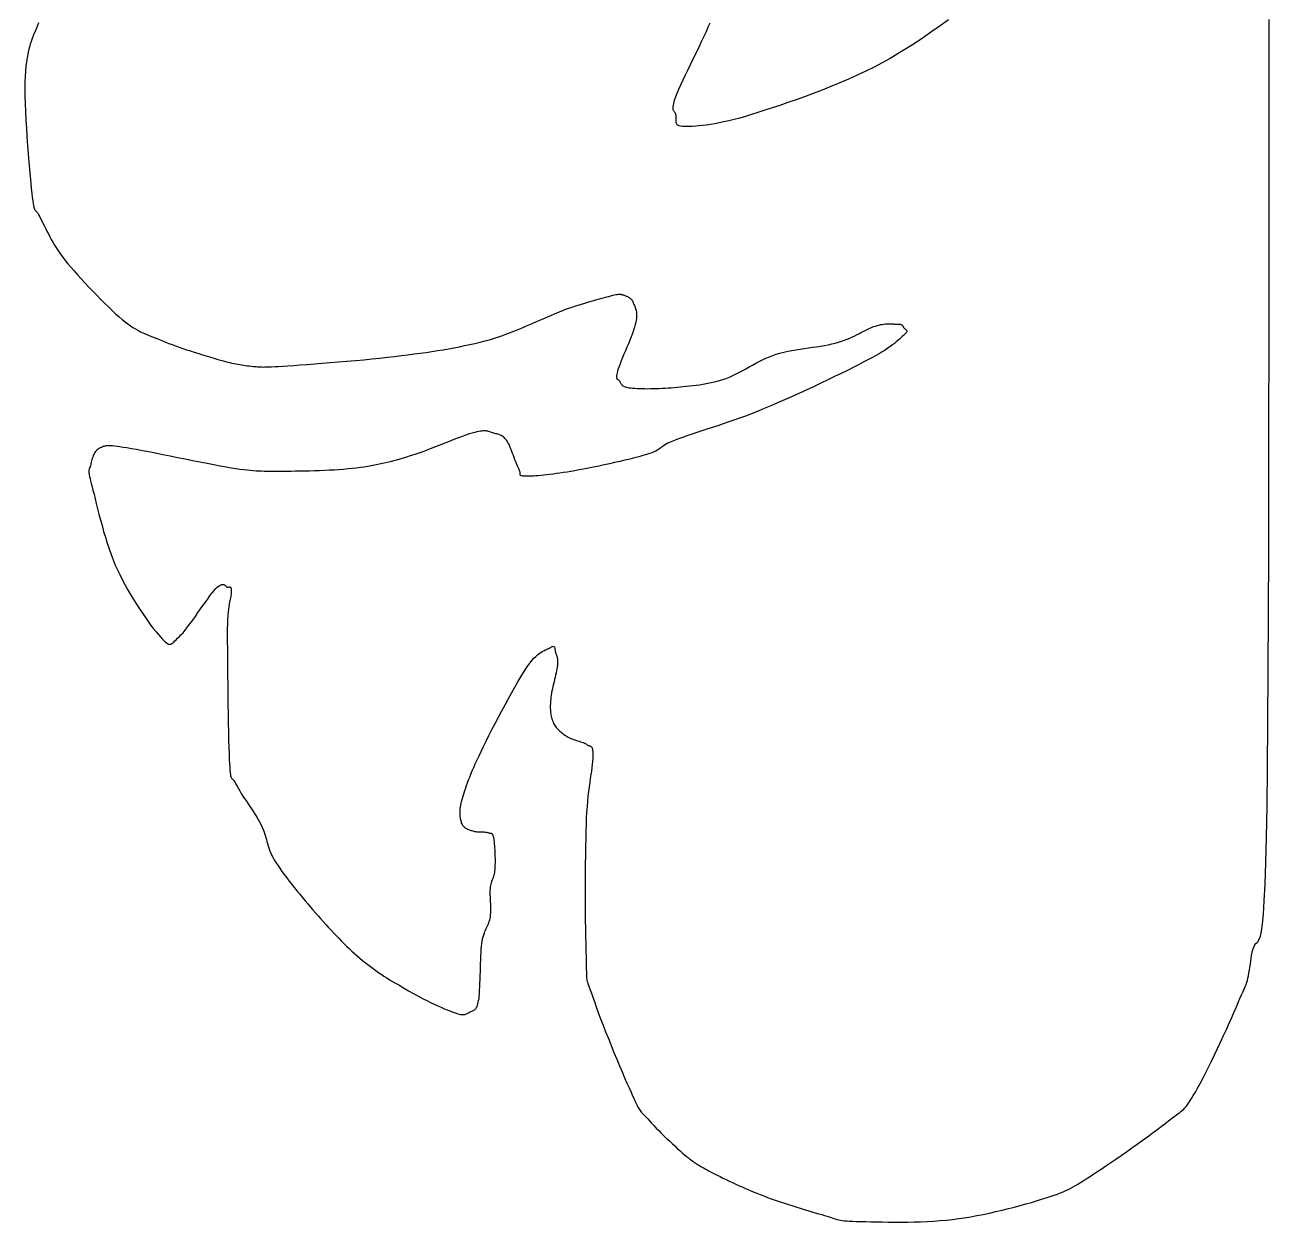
# Model space of a CAD drawing. Header units: millimetres. Extents: x 0 to 869, y 0 to 594.
# Drawn here: x 724.254 to 727.985, y 56.568 to 60.157 of the extents above; entities that cross this region are included whole.
import ezdxf

# ---------------------------------------------------------------- set-up
doc = ezdxf.new("R2010")
doc.units = ezdxf.units.MM
doc.layers.add('291-E-TEXTOS', color=7, linetype='Continuous')

msp = doc.modelspace()

# ---------------------------------------------------------------- linework, layer by layer
at = {"layer": '291-E-TEXTOS'}
for points in [[(724.2946, 60.1638), (724.2916, 60.1557), (724.2885, 60.1478), (724.2853, 60.14), (724.2821, 60.1322), (724.279, 60.1244), (724.2759, 60.1163), (724.2729, 60.108), (724.27, 60.0993), (724.2673, 60.0901), (724.2647, 60.0803), (724.2623, 60.0698), (724.2602, 60.0585), (724.2583, 60.0463), (724.2567, 60.0331), (724.2554, 60.0188), (724.2545, 60.0032), (724.2539, 59.9858), (724.2539, 59.9662), (724.2541, 59.9448), (724.2548, 59.9218), (724.2557, 59.8976), (724.2569, 59.8726), (724.2584, 59.8472), (724.26, 59.8215), (724.2618, 59.7961), (724.2636, 59.7712), (724.2655, 59.7471), (724.2675, 59.7243), (724.2694, 59.703), (724.2712, 59.6836), (724.273, 59.6665), (724.2745, 59.6519), (724.276, 59.6399), (724.2772, 59.6301), (724.2784, 59.6222), (724.2794, 59.6161), (724.2805, 59.6113), (724.2815, 59.6078), (724.2825, 59.6052), (724.2836, 59.6032), (724.2848, 59.6017), (724.2861, 59.6003), (724.2876, 59.5989), (724.2892, 59.5971), (724.2911, 59.5948), (724.2933, 59.5916), (724.2958, 59.5873), (724.2986, 59.5816), (724.302, 59.5751), (724.3055, 59.5683), (724.3089, 59.5612), (724.3125, 59.5539), (724.3163, 59.5464), (724.3201, 59.5386), (724.3242, 59.5306), (724.3285, 59.5224), (724.3331, 59.514), (724.3379, 59.5055), (724.3431, 59.4968), (724.3486, 59.4879), (724.3545, 59.4789), (724.3609, 59.4698), (724.3676, 59.4605), (724.3749, 59.4511), (724.3829, 59.4413), (724.3918, 59.4308), (724.4015, 59.4196), (724.4117, 59.408), (724.4226, 59.396), (724.4339, 59.3838), (724.4454, 59.3714), (724.4572, 59.359), (724.4691, 59.3468), (724.481, 59.3348), (724.4927, 59.3231), (724.5042, 59.312), (724.5154, 59.3014), (724.526, 59.2915), (724.5361, 59.2825), (724.5456, 59.2745), (724.5543, 59.2674), (724.5626, 59.261), (724.5704, 59.2554), (724.5779, 59.2503), (724.5851, 59.2458), (724.5921, 59.2418), (724.599, 59.2382), (724.6058, 59.2348), (724.6126, 59.2317), (724.6194, 59.2288), (724.6264, 59.226), (724.6336, 59.2231), (724.6411, 59.2202), (724.649, 59.2171), (724.6572, 59.2138), (724.666, 59.2102), (724.6753, 59.2065), (724.6851, 59.2026), (724.6953, 59.1988), (724.7059, 59.195), (724.7167, 59.1911), (724.7277, 59.1873), (724.7389, 59.1836), (724.7501, 59.1799), (724.7612, 59.1762), (724.7723, 59.1727), (724.7832, 59.1693), (724.7939, 59.1659), (724.8042, 59.1627), (724.8142, 59.1597), (724.8237, 59.1568), (724.8326, 59.154), (724.8407, 59.1519), (724.8482, 59.1499), (724.8554, 59.1481), (724.8621, 59.1464), (724.8686, 59.1448), (724.8748, 59.1434), (724.8808, 59.1422), (724.8866, 59.141), (724.8923, 59.1399), (724.8979, 59.1389), (724.9035, 59.138), (724.9091, 59.1371), (724.9149, 59.1363), (724.9207, 59.1355), (724.9267, 59.1347), (724.933, 59.134), (724.9385, 59.1336), (724.9432, 59.1332), (724.9473, 59.1329), (724.9509, 59.1325), (724.9542, 59.1323), (724.9574, 59.132), (724.9607, 59.1318), (724.9644, 59.1317), (724.9685, 59.1316), (724.9733, 59.1317), (724.979, 59.1318), (724.9858, 59.132), (724.9938, 59.1323), (725.0033, 59.1327), (725.0144, 59.1333), (725.0274, 59.134), (725.0425, 59.1352), (725.0598, 59.1365), (725.079, 59.138), (725.0998, 59.1395), (725.1221, 59.1412), (725.1454, 59.1431), (725.1697, 59.145), (725.1945, 59.147), (725.2196, 59.1491), (725.2449, 59.1513), (725.2699, 59.1536), (725.2944, 59.156), (725.3182, 59.1584), (725.3411, 59.1609), (725.3626, 59.1635), (725.3827, 59.1661), (725.402, 59.1684), (725.4208, 59.1707), (725.439, 59.1731), (725.4569, 59.1756), (725.4743, 59.1781), (725.4913, 59.1808), (725.5081, 59.1835), (725.5245, 59.1864), (725.5406, 59.1894), (725.5566, 59.1925), (725.5723, 59.1957), (725.5879, 59.1991), (725.6034, 59.2026), (725.6189, 59.2063), (725.6343, 59.2102), (725.6497, 59.2143), (725.6652, 59.219), (725.6808, 59.2242), (725.6964, 59.2298), (725.712, 59.2357), (725.7276, 59.2419), (725.743, 59.2482), (725.7583, 59.2547), (725.7734, 59.2612), (725.7882, 59.2677), (725.8027, 59.274), (725.8169, 59.2803), (725.8306, 59.2862), (725.8439, 59.2919), (725.8567, 59.2973), (725.8689, 59.3022), (725.8805, 59.3066), (725.8917, 59.3103), (725.9025, 59.3138), (725.9129, 59.3171), (725.9231, 59.3202), (725.9328, 59.3232), (725.9423, 59.326), (725.9514, 59.3287), (725.9601, 59.3312), (725.9685, 59.3336), (725.9765, 59.3358), (725.9842, 59.3379), (725.9915, 59.3399), (725.9984, 59.3418), (726.005, 59.3435), (726.0112, 59.3452), (726.0171, 59.3468), (726.022, 59.3478), (726.0262, 59.3486), (726.0298, 59.3492), (726.0328, 59.3496), (726.0354, 59.3498), (726.0376, 59.3499), (726.0394, 59.3499), (726.0409, 59.3498), (726.0422, 59.3495), (726.0434, 59.3492), (726.0445, 59.3489), (726.0456, 59.3484), (726.0467, 59.348), (726.048, 59.3476), (726.0495, 59.3472), (726.0512, 59.3468), (726.0531, 59.346), (726.0549, 59.3452), (726.0568, 59.3444), (726.0587, 59.3436), (726.0605, 59.3427), (726.0623, 59.3418), (726.064, 59.3408), (726.0657, 59.3397), (726.0674, 59.3385), (726.069, 59.3373), (726.0706, 59.3359), (726.0721, 59.3343), (726.0735, 59.3327), (726.0748, 59.3308), (726.0761, 59.3288), (726.0773, 59.3267), (726.0781, 59.3241), (726.0791, 59.3215), (726.0802, 59.3188), (726.0814, 59.3161), (726.0825, 59.3134), (726.0837, 59.3104), (726.0848, 59.3074), (726.0858, 59.3041), (726.0867, 59.3006), (726.0874, 59.2968), (726.0878, 59.2927), (726.088, 59.2883), (726.0879, 59.2835), (726.0874, 59.2783), (726.0866, 59.2726), (726.0853, 59.2665), (726.0838, 59.2592), (726.0816, 59.251), (726.0788, 59.2421), (726.0754, 59.2325), (726.0717, 59.2225), (726.0676, 59.2121), (726.0634, 59.2016), (726.059, 59.1909), (726.0545, 59.1803), (726.0502, 59.17), (726.046, 59.16), (726.0421, 59.1504), (726.0386, 59.1415), (726.0355, 59.1334), (726.033, 59.1261), (726.0311, 59.1199), (726.0298, 59.1147), (726.0288, 59.1103), (726.0282, 59.1066), (726.0278, 59.1036), (726.0277, 59.1012), (726.0279, 59.0993), (726.0283, 59.0977), (726.0289, 59.0966), (726.0296, 59.0957), (726.0305, 59.0949), (726.0315, 59.0943), (726.0325, 59.0937), (726.0337, 59.093), (726.0348, 59.0922), (726.036, 59.0911), (726.0371, 59.0898), (726.0378, 59.0883), (726.0385, 59.0868), (726.0392, 59.0853), (726.0398, 59.0838), (726.0406, 59.0824), (726.0414, 59.081), (726.0425, 59.0796), (726.0437, 59.0783), (726.0451, 59.077), (726.0468, 59.0757), (726.0489, 59.0745), (726.0512, 59.0734), (726.054, 59.0724), (726.0573, 59.0714), (726.061, 59.0705), (726.0652, 59.0697), (726.0705, 59.069), (726.0763, 59.0684), (726.0826, 59.0679), (726.0895, 59.0675), (726.0968, 59.0671), (726.1045, 59.0669), (726.1126, 59.0668), (726.1209, 59.0667), (726.1295, 59.0668), (726.1383, 59.0669), (726.1472, 59.0671), (726.1561, 59.0675), (726.1651, 59.0679), (726.1741, 59.0684), (726.183, 59.069), (726.1917, 59.0697), (726.2005, 59.0705), (726.2095, 59.0712), (726.2186, 59.0721), (726.228, 59.0729), (726.2375, 59.0739), (726.2471, 59.0749), (726.2569, 59.076), (726.2667, 59.0772), (726.2767, 59.0786), (726.2866, 59.0802), (726.2966, 59.0819), (726.3066, 59.0838), (726.3166, 59.086), (726.3266, 59.0883), (726.3365, 59.0909), (726.3463, 59.0938), (726.3564, 59.0974), (726.3664, 59.1015), (726.3764, 59.106), (726.3863, 59.1108), (726.3962, 59.1159), (726.4061, 59.1211), (726.416, 59.1265), (726.4258, 59.132), (726.4357, 59.1374), (726.4457, 59.1428), (726.4556, 59.148), (726.4657, 59.1531), (726.4758, 59.1579), (726.4861, 59.1624), (726.4964, 59.1665), (726.5069, 59.1701), (726.518, 59.1733), (726.5296, 59.1762), (726.5414, 59.1788), (726.5536, 59.1811), (726.5659, 59.1832), (726.5783, 59.1852), (726.5908, 59.1871), (726.6032, 59.1889), (726.6156, 59.1907), (726.6278, 59.1925), (726.6398, 59.1944), (726.6514, 59.1963), (726.6627, 59.1985), (726.6735, 59.2008), (726.6839, 59.2034), (726.6936, 59.2062), (726.7028, 59.209), (726.7115, 59.212), (726.7198, 59.2152), (726.7278, 59.2186), (726.7354, 59.222), (726.7426, 59.2255), (726.7496, 59.2291), (726.7563, 59.2326), (726.7628, 59.236), (726.7691, 59.2393), (726.7752, 59.2425), (726.7811, 59.2455), (726.7869, 59.2482), (726.7927, 59.2506), (726.7983, 59.2527), (726.804, 59.2544), (726.8095, 59.2561), (726.8148, 59.2575), (726.8199, 59.2587), (726.8248, 59.2596), (726.8294, 59.2603), (726.8339, 59.2607), (726.8381, 59.261), (726.8421, 59.2612), (726.846, 59.2612), (726.8497, 59.2612), (726.8532, 59.2611), (726.8565, 59.2609), (726.8597, 59.2607), (726.8627, 59.2606), (726.8655, 59.2605), (726.8682, 59.2604), (726.8711, 59.2604), (726.8736, 59.2602), (726.8759, 59.26), (726.8779, 59.2597), (726.8796, 59.2593), (726.8811, 59.2588), (726.8824, 59.2583), (726.8835, 59.2577), (726.8845, 59.257), (726.8853, 59.2562), (726.886, 59.2554), (726.8866, 59.2545), (726.8871, 59.2536), (726.8875, 59.2526), (726.8879, 59.2515), (726.8883, 59.2504), (726.8892, 59.2493), (726.8903, 59.2483), (726.8915, 59.2473), (726.8928, 59.2463), (726.8941, 59.2454), (726.8954, 59.2444), (726.8965, 59.2433), (726.8973, 59.2421), (726.8979, 59.2408), (726.8982, 59.2394), (726.898, 59.2378), (726.8973, 59.236), (726.8961, 59.234), (726.8942, 59.2317), (726.8917, 59.2292), (726.8883, 59.2263), (726.8845, 59.2228), (726.8804, 59.2191), (726.8761, 59.2153), (726.8715, 59.2112), (726.8664, 59.207), (726.861, 59.2025), (726.855, 59.1978), (726.8484, 59.1929), (726.8412, 59.1878), (726.8333, 59.1825), (726.8247, 59.177), (726.8152, 59.1713), (726.8048, 59.1653), (726.7935, 59.1591), (726.7812, 59.1527), (726.7679, 59.146), (726.7535, 59.1385), (726.7374, 59.1303), (726.72, 59.1216), (726.7014, 59.1124), (726.6817, 59.1028), (726.6613, 59.0929), (726.6401, 59.0829), (726.6186, 59.0727), (726.5967, 59.0626), (726.5748, 59.0525), (726.553, 59.0427), (726.5316, 59.0331), (726.5106, 59.0239), (726.4904, 59.0151), (726.471, 59.007), (726.4527, 58.9995), (726.435, 58.9924), (726.4173, 58.9857), (726.3997, 58.9792), (726.3822, 58.973), (726.3649, 58.967), (726.3479, 58.9612), (726.3312, 58.9556), (726.3149, 58.9503), (726.2991, 58.9451), (726.2837, 58.9401), (726.2689, 58.9353), (726.2548, 58.9306), (726.2413, 58.926), (726.2286, 58.9216), (726.2168, 58.9173), (726.2058, 58.9131), (726.1964, 58.9095), (726.1885, 58.9061), (726.182, 58.903), (726.1764, 58.9), (726.1718, 58.8972), (726.1678, 58.8946), (726.1642, 58.892), (726.1608, 58.8895), (726.1575, 58.8871), (726.154, 58.8847), (726.1501, 58.8823), (726.1456, 58.8798), (726.1403, 58.8773), (726.134, 58.8747), (726.1264, 58.8719), (726.1174, 58.869), (726.1066, 58.8659), (726.0946, 58.8626), (726.0815, 58.8592), (726.0676, 58.8558), (726.0529, 58.8522), (726.0377, 58.8487), (726.0221, 58.8451), (726.0063, 58.8416), (725.9904, 58.8382), (725.9745, 58.8348), (725.959, 58.8316), (725.9438, 58.8286), (725.9292, 58.8258), (725.9154, 58.8232), (725.9025, 58.8208), (725.8906, 58.8188), (725.8794, 58.8169), (725.8685, 58.8152), (725.8579, 58.8136), (725.8475, 58.8121), (725.8376, 58.8107), (725.8279, 58.8094), (725.8186, 58.8082), (725.8098, 58.8072), (725.8013, 58.8064), (725.7933, 58.8056), (725.7858, 58.8051), (725.7788, 58.8047), (725.7723, 58.8044), (725.7663, 58.8043), (725.7609, 58.8044), (725.7561, 58.8047), (725.7516, 58.8048), (725.7481, 58.8049), (725.7452, 58.805), (725.7431, 58.8053), (725.7415, 58.8057), (725.7404, 58.8063), (725.7397, 58.8071), (725.7393, 58.808), (725.7391, 58.8091), (725.739, 58.8105), (725.739, 58.8121), (725.7389, 58.814), (725.7386, 58.8162), (725.7381, 58.8188), (725.7373, 58.8216), (725.736, 58.8248), (725.7341, 58.8282), (725.7321, 58.8323), (725.73, 58.837), (725.7278, 58.8422), (725.7256, 58.8478), (725.7233, 58.8538), (725.721, 58.8599), (725.7187, 58.8662), (725.7163, 58.8725), (725.714, 58.8787), (725.7116, 58.8848), (725.7092, 58.8906), (725.7068, 58.896), (725.7045, 58.901), (725.7022, 58.9054), (725.6999, 58.9091), (725.6976, 58.9123), (725.6954, 58.9152), (725.6932, 58.9177), (725.6911, 58.9199), (725.6889, 58.9219), (725.6866, 58.9236), (725.6844, 58.9251), (725.6821, 58.9264), (725.6797, 58.9276), (725.6772, 58.9286), (725.6746, 58.9295), (725.6719, 58.9303), (725.6691, 58.931), (725.6661, 58.9318), (725.663, 58.9325), (725.6597, 58.9332), (725.6565, 58.9343), (725.6534, 58.9354), (725.6505, 58.9365), (725.6477, 58.9374), (725.6449, 58.9383), (725.642, 58.939), (725.6391, 58.9396), (725.6359, 58.94), (725.6324, 58.9402), (725.6287, 58.9401), (725.6245, 58.9398), (725.6199, 58.9391), (725.6148, 58.9382), (725.609, 58.9369), (725.6026, 58.9353), (725.5955, 58.9332), (725.5871, 58.931), (725.5777, 58.9281), (725.5676, 58.9246), (725.5567, 58.9206), (725.5452, 58.9162), (725.5332, 58.9114), (725.5208, 58.9065), (725.5082, 58.9013), (725.4953, 58.8961), (725.4823, 58.891), (725.4694, 58.8859), (725.4566, 58.881), (725.444, 58.8764), (725.4318, 58.8721), (725.42, 58.8683), (725.4088, 58.865), (725.3981, 58.8617), (725.3878, 58.8585), (725.3779, 58.8556), (725.3682, 58.8528), (725.3587, 58.8502), (725.3493, 58.8477), (725.34, 58.8453), (725.3307, 58.8431), (725.3214, 58.841), (725.3119, 58.839), (725.3022, 58.8371), (725.2922, 58.8353), (725.2819, 58.8336), (725.2711, 58.8319), (725.2599, 58.8303), (725.2482, 58.8288), (725.2358, 58.8274), (725.2228, 58.8261), (725.2093, 58.8249), (725.1953, 58.8239), (725.181, 58.8229), (725.1665, 58.8221), (725.1518, 58.8214), (725.137, 58.8208), (725.1223, 58.8203), (725.1076, 58.8198), (725.0932, 58.8195), (725.0791, 58.8192), (725.0653, 58.819), (725.0521, 58.8189), (725.0394, 58.8188), (725.0274, 58.8188), (725.0162, 58.8188), (725.006, 58.8187), (724.9965, 58.8187), (724.9877, 58.8187), (724.9793, 58.8187), (724.9712, 58.8188), (724.9633, 58.819), (724.9553, 58.8193), (724.9472, 58.8197), (724.9388, 58.8203), (724.9299, 58.8212), (724.9204, 58.8222), (724.91, 58.8234), (724.8988, 58.8249), (724.8864, 58.8267), (724.8728, 58.8288), (724.8571, 58.8314), (724.8396, 58.8345), (724.8205, 58.838), (724.8001, 58.8419), (724.7788, 58.8461), (724.7568, 58.8505), (724.7343, 58.8551), (724.7117, 58.8597), (724.6892, 58.8643), (724.6672, 58.8688), (724.6458, 58.8731), (724.6255, 58.8771), (724.6064, 58.8808), (724.5889, 58.8841), (724.5732, 58.8868), (724.5596, 58.889), (724.5483, 58.8908), (724.5385, 58.8923), (724.5301, 58.8935), (724.5228, 58.8944), (724.5166, 58.8951), (724.5113, 58.8956), (724.5068, 58.8958), (724.5029, 58.8958), (724.4996, 58.8956), (724.4966, 58.8952), (724.4939, 58.8946), (724.4913, 58.8938), (724.4887, 58.8929), (724.4859, 58.8918), (724.4828, 58.8905), (724.4793, 58.889), (724.4761, 58.8874), (724.4731, 58.8854), (724.4704, 58.8832), (724.4679, 58.8806), (724.4656, 58.8779), (724.4635, 58.8749), (724.4617, 58.8718), (724.46, 58.8685), (724.4585, 58.865), (724.4571, 58.8614), (724.4559, 58.8578), (724.4548, 58.854), (724.4537, 58.8503), (724.4528, 58.8464), (724.452, 58.8426), (724.4512, 58.8389), (724.4501, 58.8354), (724.4491, 58.8325), (724.4481, 58.8299), (724.4473, 58.8277), (724.4466, 58.8255), (724.4461, 58.8234), (724.4458, 58.8211), (724.4457, 58.8185), (724.4458, 58.8156), (724.4462, 58.8121), (724.4469, 58.8079), (724.4478, 58.803), (724.4491, 58.7971), (724.4508, 58.7902), (724.4528, 58.7821), (724.4552, 58.7726), (724.458, 58.762), (724.4611, 58.75), (724.4644, 58.7366), (724.468, 58.7221), (724.4719, 58.7067), (724.476, 58.6905), (724.4804, 58.6737), (724.4851, 58.6564), (724.49, 58.6389), (724.4952, 58.6213), (724.5006, 58.6038), (724.5063, 58.5866), (724.5123, 58.5698), (724.5184, 58.5536), (724.5249, 58.5381), (724.5315, 58.5237), (724.5382, 58.5092), (724.5456, 58.4945), (724.5535, 58.4796), (724.5617, 58.4646), (724.5704, 58.4498), (724.5792, 58.4351), (724.5882, 58.4207), (724.5973, 58.4067), (724.6062, 58.3933), (724.6151, 58.3804), (724.6237, 58.3684), (724.632, 58.3571), (724.6399, 58.3468), (724.6472, 58.3376), (724.654, 58.3296), (724.66, 58.3229), (724.6656, 58.317), (724.6705, 58.3121), (724.6747, 58.308), (724.6784, 58.3049), (724.6816, 58.3025), (724.6845, 58.3011), (724.6871, 58.3003), (724.6896, 58.3003), (724.692, 58.3011), (724.6945, 58.3025), (724.6972, 58.3045), (724.7001, 58.3071), (724.7033, 58.3103), (724.707, 58.314), (724.7113, 58.3183), (724.7162, 58.3229), (724.7218, 58.3283), (724.728, 58.3351), (724.7348, 58.3431), (724.7419, 58.3523), (724.7494, 58.3623), (724.7571, 58.3729), (724.765, 58.3839), (724.7729, 58.3952), (724.7808, 58.4065), (724.7885, 58.4175), (724.796, 58.4281), (724.8031, 58.4381), (724.8099, 58.4472), (724.8161, 58.4553), (724.8217, 58.4621), (724.8266, 58.4675), (724.8309, 58.4715), (724.8347, 58.4746), (724.8382, 58.477), (724.8413, 58.4785), (724.844, 58.4795), (724.8464, 58.4799), (724.8486, 58.4798), (724.8504, 58.4793), (724.8521, 58.4785), (724.8536, 58.4774), (724.855, 58.4763), (724.8563, 58.4751), (724.8574, 58.4739), (724.8585, 58.4729), (724.8596, 58.472), (724.8607, 58.4715), (724.8622, 58.4715), (724.8636, 58.4717), (724.8648, 58.4719), (724.866, 58.4721), (724.8671, 58.4723), (724.8681, 58.4723), (724.869, 58.4723), (724.8698, 58.472), (724.8705, 58.4715), (724.8711, 58.4707), (724.8716, 58.4696), (724.872, 58.4681), (724.8724, 58.4662), (724.8726, 58.4638), (724.8727, 58.4609), (724.8728, 58.4574), (724.8727, 58.4538), (724.8723, 58.4504), (724.8718, 58.447), (724.8712, 58.4436), (724.8704, 58.4399), (724.8695, 58.4359), (724.8685, 58.4314), (724.8675, 58.4263), (724.8665, 58.4205), (724.8654, 58.4137), (724.8644, 58.4059), (724.8635, 58.397), (724.8626, 58.3868), (724.8618, 58.3751), (724.8612, 58.3619), (724.8607, 58.347), (724.8608, 58.3296), (724.8608, 58.3092), (724.861, 58.2863), (724.8611, 58.2613), (724.8613, 58.2346), (724.8616, 58.2067), (724.8619, 58.1781), (724.8622, 58.149), (724.8626, 58.1201), (724.8631, 58.0916), (724.8636, 58.0641), (724.8641, 58.0379), (724.8647, 58.0135), (724.8653, 57.9914), (724.866, 57.9719), (724.8668, 57.9556), (724.8675, 57.9422), (724.8681, 57.9312), (724.8687, 57.9224), (724.8693, 57.9154), (724.87, 57.9101), (724.8706, 57.9061), (724.8714, 57.9032), (724.8723, 57.9011), (724.8733, 57.8995), (724.8745, 57.8983), (724.8759, 57.897), (724.8775, 57.8954), (724.8794, 57.8934), (724.8815, 57.8905), (724.884, 57.8865), (724.8868, 57.8813), (724.8901, 57.8747), (724.8939, 57.8678), (724.8981, 57.8606), (724.9027, 57.8531), (724.9075, 57.8455), (724.9126, 57.8377), (724.9179, 57.8298), (724.9232, 57.8218), (724.9286, 57.8138), (724.9339, 57.8058), (724.9391, 57.7979), (724.9441, 57.7901), (724.9489, 57.7824), (724.9534, 57.775), (724.9575, 57.7678), (724.9611, 57.7608), (724.9646, 57.7538), (724.9676, 57.747), (724.9702, 57.7405), (724.9725, 57.734), (724.9745, 57.7277), (724.9763, 57.7215), (724.978, 57.7153), (724.9797, 57.7091), (724.9814, 57.7029), (724.9833, 57.6966), (724.9853, 57.6901), (724.9876, 57.6835), (724.9903, 57.6766), (724.9934, 57.6695), (724.9971, 57.6622), (725.0013, 57.6544), (725.0064, 57.6463), (725.0121, 57.6378), (725.0183, 57.6288), (725.0248, 57.6196), (725.0317, 57.6101), (725.039, 57.6004), (725.0465, 57.5906), (725.0542, 57.5807), (725.0621, 57.5707), (725.0701, 57.5607), (725.0782, 57.5508), (725.0862, 57.5409), (725.0943, 57.5313), (725.1022, 57.5219), (725.1101, 57.5127), (725.1177, 57.5039), (725.1252, 57.4952), (725.1328, 57.4866), (725.1405, 57.4779), (725.1482, 57.4694), (725.1559, 57.4608), (725.1636, 57.4523), (725.1714, 57.4439), (725.1792, 57.4356), (725.187, 57.4274), (725.1948, 57.4193), (725.2027, 57.4112), (725.2106, 57.4034), (725.2185, 57.3956), (725.2264, 57.388), (725.2343, 57.3806), (725.2422, 57.3734), (725.2504, 57.3663), (725.2585, 57.3595), (725.2665, 57.3529), (725.2744, 57.3465), (725.2824, 57.3403), (725.2903, 57.3342), (725.2982, 57.3282), (725.3062, 57.3224), (725.3142, 57.3168), (725.3223, 57.3112), (725.3306, 57.3057), (725.339, 57.3003), (725.3476, 57.2949), (725.3564, 57.2896), (725.3654, 57.2843), (725.3747, 57.279), (725.384, 57.2733), (725.3939, 57.2674), (725.4043, 57.2615), (725.415, 57.2555), (725.426, 57.2495), (725.4371, 57.2436), (725.4483, 57.2378), (725.4595, 57.2321), (725.4705, 57.2267), (725.4813, 57.2215), (725.4917, 57.2166), (725.5017, 57.2121), (725.5111, 57.208), (725.52, 57.2044), (725.528, 57.2013), (725.5353, 57.1987), (725.5413, 57.1963), (725.5468, 57.1944), (725.5517, 57.1928), (725.5561, 57.1917), (725.5601, 57.1909), (725.5637, 57.1904), (725.5669, 57.1903), (725.5699, 57.1904), (725.5726, 57.1909), (725.5751, 57.1915), (725.5775, 57.1923), (725.5799, 57.1934), (725.5822, 57.1945), (725.5845, 57.1958), (725.5869, 57.1973), (725.5895, 57.1987), (725.592, 57.1998), (725.5944, 57.2007), (725.5966, 57.2016), (725.5986, 57.2025), (725.6005, 57.2034), (725.6023, 57.2046), (725.604, 57.2059), (725.6055, 57.2075), (725.607, 57.2095), (725.6084, 57.2119), (725.6097, 57.2148), (725.6109, 57.2182), (725.6121, 57.2223), (725.6133, 57.227), (725.6144, 57.2325), (725.6156, 57.2389), (725.6163, 57.2459), (725.6169, 57.2541), (725.6174, 57.2633), (725.6179, 57.2734), (725.6184, 57.2841), (725.6188, 57.2954), (725.6192, 57.307), (725.6196, 57.3189), (725.62, 57.3309), (725.6203, 57.3428), (725.6208, 57.3544), (725.6212, 57.3656), (725.6217, 57.3763), (725.6223, 57.3863), (725.6229, 57.3954), (725.6236, 57.4035), (725.6248, 57.4107), (725.6263, 57.4173), (725.6279, 57.4234), (725.6296, 57.429), (725.6315, 57.4342), (725.6334, 57.4391), (725.6354, 57.4438), (725.6374, 57.4482), (725.6393, 57.4524), (725.6413, 57.4566), (725.6431, 57.4608), (725.6448, 57.465), (725.6463, 57.4694), (725.6477, 57.4739), (725.6488, 57.4787), (725.6497, 57.4838), (725.6503, 57.4891), (725.6508, 57.4945), (725.651, 57.4999), (725.6511, 57.5054), (725.6511, 57.511), (725.6509, 57.5165), (725.6507, 57.522), (725.6504, 57.5275), (725.6501, 57.5329), (725.6499, 57.5383), (725.6496, 57.5435), (725.6494, 57.5487), (725.6493, 57.5538), (725.6493, 57.5587), (725.6494, 57.5635), (725.6497, 57.5681), (725.6502, 57.5728), (725.6509, 57.5772), (725.6517, 57.5813), (725.6527, 57.5851), (725.6538, 57.5888), (725.655, 57.5923), (725.6562, 57.5957), (725.6575, 57.599), (725.6587, 57.6023), (725.6598, 57.6056), (725.6609, 57.6089), (725.6618, 57.6124), (725.6626, 57.6161), (725.6632, 57.6199), (725.6636, 57.624), (725.6637, 57.6283), (725.6641, 57.6335), (725.6643, 57.6391), (725.6645, 57.645), (725.6645, 57.6512), (725.6645, 57.6577), (725.6644, 57.6643), (725.6642, 57.6709), (725.664, 57.6775), (725.6637, 57.684), (725.6633, 57.6904), (725.6628, 57.6965), (725.6623, 57.7023), (725.6618, 57.7077), (725.6611, 57.7126), (725.6605, 57.717), (725.6597, 57.7207), (725.659, 57.7234), (725.6584, 57.7257), (725.6578, 57.7276), (725.6572, 57.7291), (725.6566, 57.7302), (725.6561, 57.7311), (725.6554, 57.7318), (725.6547, 57.7322), (725.6539, 57.7325), (725.653, 57.7328), (725.6519, 57.7329), (725.6507, 57.7331), (725.6493, 57.7333), (725.6476, 57.7336), (725.6458, 57.7341), (725.6437, 57.7347), (725.6416, 57.7354), (725.6392, 57.7359), (725.6365, 57.7363), (725.6336, 57.7365), (725.6305, 57.7367), (725.6272, 57.7368), (725.6238, 57.7369), (725.6203, 57.737), (725.6168, 57.7371), (725.6134, 57.7373), (725.61, 57.7375), (725.6067, 57.7378), (725.6035, 57.7383), (725.6006, 57.7389), (725.5979, 57.7397), (725.5955, 57.7408), (725.5929, 57.7415), (725.5903, 57.7423), (725.5878, 57.7431), (725.5854, 57.744), (725.583, 57.7449), (725.5807, 57.7459), (725.5785, 57.747), (725.5764, 57.7483), (725.5744, 57.7497), (725.5725, 57.7512), (725.5707, 57.7529), (725.5689, 57.7549), (725.5674, 57.757), (725.5659, 57.7594), (725.5646, 57.762), (725.5634, 57.7648), (725.5626, 57.7679), (725.5619, 57.7709), (725.5612, 57.774), (725.5605, 57.7771), (725.56, 57.7804), (725.5595, 57.7838), (725.5591, 57.7873), (725.5588, 57.7909), (725.5587, 57.7948), (725.5588, 57.7989), (725.559, 57.8032), (725.5594, 57.8078), (725.56, 57.8126), (725.5609, 57.8178), (725.562, 57.8232), (725.5634, 57.8291), (725.5653, 57.8355), (725.5672, 57.842), (725.5692, 57.8487), (725.5712, 57.8555), (725.5734, 57.8625), (725.5758, 57.8698), (725.5784, 57.8774), (725.5812, 57.8853), (725.5842, 57.8936), (725.5876, 57.9023), (725.5912, 57.9115), (725.5953, 57.9211), (725.5997, 57.9313), (725.6045, 57.9421), (725.6098, 57.9535), (725.6156, 57.9656), (725.6217, 57.9788), (725.6288, 57.9936), (725.6366, 58.0096), (725.6451, 58.0267), (725.6542, 58.0446), (725.6637, 58.063), (725.6735, 58.0817), (725.6836, 58.1006), (725.6936, 58.1193), (725.7037, 58.1376), (725.7135, 58.1554), (725.7231, 58.1722), (725.7323, 58.188), (725.7409, 58.2025), (725.7489, 58.2154), (725.7561, 58.2266), (725.7624, 58.2361), (725.7685, 58.2446), (725.7744, 58.2519), (725.7801, 58.2583), (725.7856, 58.2639), (725.7909, 58.2686), (725.7959, 58.2726), (725.8008, 58.276), (725.8053, 58.2789), (725.8097, 58.2812), (725.8138, 58.2833), (725.8176, 58.285), (725.8212, 58.2865), (725.8245, 58.288), (725.8276, 58.2894), (725.8304, 58.2908), (725.8328, 58.2924), (725.8349, 58.2935), (725.8367, 58.2941), (725.8382, 58.2943), (725.8394, 58.294), (725.8405, 58.2934), (725.8413, 58.2925), (725.8419, 58.2913), (725.8424, 58.2899), (725.8428, 58.2883), (725.8431, 58.2865), (725.8433, 58.2846), (725.8436, 58.2826), (725.8438, 58.2807), (725.8441, 58.2787), (725.8444, 58.2768), (725.8452, 58.2749), (725.8459, 58.2731), (725.8466, 58.2714), (725.8473, 58.2696), (725.848, 58.2678), (725.8486, 58.266), (725.8492, 58.264), (725.8497, 58.262), (725.8501, 58.2597), (725.8505, 58.2572), (725.8507, 58.2546), (725.8509, 58.2516), (725.851, 58.2484), (725.8509, 58.2448), (725.8507, 58.2409), (725.8504, 58.2366), (725.8499, 58.2318), (725.8491, 58.2265), (725.848, 58.2208), (725.8467, 58.2147), (725.8453, 58.2083), (725.8437, 58.2017), (725.8421, 58.1949), (725.8404, 58.1879), (725.8387, 58.1809), (725.8371, 58.174), (725.8355, 58.1671), (725.8341, 58.1604), (725.8328, 58.1539), (725.8317, 58.1476), (725.8309, 58.1417), (725.8304, 58.1362), (725.83, 58.1311), (725.8297, 58.1261), (725.8295, 58.1214), (725.8293, 58.1168), (725.8293, 58.1125), (725.8293, 58.1082), (725.8294, 58.1041), (725.8296, 58.1001), (725.83, 58.0962), (725.8304, 58.0924), (725.831, 58.0886), (725.8318, 58.0849), (725.8327, 58.0811), (725.8337, 58.0774), (725.835, 58.0737), (725.8364, 58.07), (725.8376, 58.0666), (725.8391, 58.0634), (725.8408, 58.0602), (725.8427, 58.0572), (725.8447, 58.0542), (725.847, 58.0512), (725.8494, 58.0484), (725.8519, 58.0456), (725.8546, 58.0429), (725.8575, 58.0403), (725.8604, 58.0378), (725.8635, 58.0353), (725.8666, 58.0328), (725.8699, 58.0304), (725.8732, 58.0281), (725.8765, 58.0258), (725.8797, 58.0237), (725.8832, 58.0217), (725.8869, 58.0198), (725.8907, 58.0181), (725.8948, 58.0165), (725.8989, 58.015), (725.9032, 58.0136), (725.9074, 58.0123), (725.9116, 58.011), (725.9158, 58.0097), (725.9198, 58.0084), (725.9237, 58.0072), (725.9274, 58.0059), (725.9308, 58.0046), (725.9339, 58.0032), (725.9368, 58.0017), (725.939, 57.9998), (725.9411, 57.9984), (725.9431, 57.9974), (725.945, 57.9966), (725.9468, 57.9961), (725.9484, 57.9956), (725.9499, 57.995), (725.9513, 57.9942), (725.9526, 57.9931), (725.9537, 57.9915), (725.9546, 57.9893), (725.9554, 57.9865), (725.956, 57.9828), (725.9565, 57.9782), (725.9567, 57.9725), (725.9568, 57.9656), (725.9566, 57.9578), (725.9561, 57.9494), (725.9552, 57.9404), (725.954, 57.9308), (725.9526, 57.9205), (725.951, 57.9096), (725.9493, 57.8981), (725.9475, 57.8858), (725.9458, 57.8728), (725.944, 57.8591), (725.9423, 57.8447), (725.9407, 57.8295), (725.9394, 57.8136), (725.9382, 57.7968), (725.9373, 57.7792), (725.9368, 57.7608), (725.9361, 57.7408), (725.9354, 57.7185), (725.9349, 57.6943), (725.9345, 57.6685), (725.9342, 57.6415), (725.9339, 57.6137), (725.9338, 57.5854), (725.9337, 57.5568), (725.9338, 57.5284), (725.9339, 57.5006), (725.9342, 57.4736), (725.9345, 57.4478), (725.9349, 57.4235), (725.9354, 57.4011), (725.9361, 57.3809), (725.9368, 57.3633), (725.937, 57.3485), (725.9372, 57.3362), (725.9373, 57.326), (725.9374, 57.3177), (725.9375, 57.3109), (725.9376, 57.3053), (725.938, 57.3006), (725.9385, 57.2963), (725.9393, 57.2923), (725.9404, 57.2882), (725.9419, 57.2837), (725.9438, 57.2784), (725.9462, 57.272), (725.9491, 57.2641), (725.9527, 57.2545), (725.9568, 57.2429), (725.9614, 57.2291), (725.9669, 57.2135), (725.9732, 57.1964), (725.9801, 57.178), (725.9875, 57.1587), (725.9953, 57.1386), (726.0035, 57.1181), (726.0118, 57.0974), (726.0202, 57.0767), (726.0285, 57.0565), (726.0367, 57.0369), (726.0446, 57.0182), (726.0522, 57.0007), (726.0592, 56.9846), (726.0656, 56.9702), (726.0713, 56.9578), (726.0761, 56.947), (726.0803, 56.9377), (726.0839, 56.9299), (726.087, 56.9233), (726.0897, 56.9177), (726.0921, 56.913), (726.0943, 56.9091), (726.0964, 56.9056), (726.0984, 56.9026), (726.1006, 56.8998), (726.103, 56.897), (726.1057, 56.894), (726.1088, 56.8908), (726.1124, 56.8871), (726.1166, 56.8827), (726.1214, 56.8775), (726.127, 56.8713), (726.1332, 56.8645), (726.1399, 56.8575), (726.147, 56.8501), (726.1544, 56.8425), (726.1622, 56.8347), (726.1701, 56.8269), (726.1782, 56.8191), (726.1863, 56.8113), (726.1943, 56.8037), (726.2023, 56.7963), (726.2101, 56.7892), (726.2176, 56.7824), (726.2248, 56.7761), (726.2316, 56.7703), (726.2379, 56.7651), (726.2432, 56.7609), (726.248, 56.7571), (726.2523, 56.7538), (726.2562, 56.7509), (726.2598, 56.7482), (726.2632, 56.7458), (726.2665, 56.7436), (726.2698, 56.7415), (726.2731, 56.7395), (726.2766, 56.7374), (726.2804, 56.7352), (726.2845, 56.7329), (726.289, 56.7304), (726.2941, 56.7276), (726.2997, 56.7245), (726.3061, 56.7209), (726.3135, 56.7171), (726.3213, 56.7131), (726.3296, 56.7089), (726.3382, 56.7046), (726.3471, 56.7002), (726.3564, 56.6957), (726.3659, 56.6912), (726.3756, 56.6866), (726.3856, 56.6819), (726.3958, 56.6773), (726.4061, 56.6727), (726.4165, 56.6682), (726.427, 56.6636), (726.4376, 56.6592), (726.4482, 56.6549), (726.4587, 56.6507), (726.4692, 56.6465), (726.4802, 56.6423), (726.4918, 56.6381), (726.5037, 56.6339), (726.5159, 56.6298), (726.5283, 56.6256), (726.5408, 56.6216), (726.5533, 56.6176), (726.5658, 56.6137), (726.5781, 56.6099), (726.5901, 56.6062), (726.6018, 56.6027), (726.6131, 56.5993), (726.6239, 56.5962), (726.634, 56.5932), (726.6434, 56.5905), (726.6518, 56.5879), (726.6591, 56.5856), (726.6654, 56.5836), (726.671, 56.5817), (726.676, 56.58), (726.6807, 56.5785), (726.6851, 56.5771), (726.6896, 56.5759), (726.6942, 56.5748), (726.6992, 56.5739), (726.7048, 56.5731), (726.7112, 56.5724), (726.7184, 56.5718), (726.7268, 56.5712), (726.7366, 56.5708), (726.7478, 56.5704), (726.7609, 56.57), (726.7753, 56.5696), (726.7908, 56.5692), (726.8073, 56.5688), (726.8247, 56.5685), (726.8429, 56.5682), (726.8616, 56.5681), (726.8808, 56.5681), (726.9003, 56.5683), (726.92, 56.5687), (726.9398, 56.5693), (726.9595, 56.5701), (726.979, 56.5712), (726.9982, 56.5726), (727.0168, 56.5743), (727.0349, 56.5764), (727.0528, 56.5785), (727.0711, 56.5811), (727.0898, 56.5842), (727.1087, 56.5876), (727.1277, 56.5913), (727.1467, 56.5953), (727.1657, 56.5996), (727.1844, 56.604), (727.2029, 56.6086), (727.221, 56.6133), (727.2386, 56.618), (727.2556, 56.6227), (727.272, 56.6274), (727.2875, 56.632), (727.3022, 56.6364), (727.3159, 56.6406), (727.3284, 56.6447), (727.3397, 56.6484), (727.3498, 56.6521), (727.359, 56.6556), (727.3675, 56.659), (727.3754, 56.6625), (727.3828, 56.6661), (727.3899, 56.6698), (727.397, 56.6736), (727.404, 56.6777), (727.4113, 56.6822), (727.419, 56.6869), (727.4271, 56.6922), (727.436, 56.6978), (727.4457, 56.7041), (727.4564, 56.7109), (727.4683, 56.7186), (727.4813, 56.7271), (727.4953, 56.7365), (727.5099, 56.7464), (727.5252, 56.757), (727.5409, 56.7679), (727.5569, 56.7791), (727.5729, 56.7905), (727.5888, 56.8018), (727.6044, 56.8131), (727.6197, 56.8241), (727.6343, 56.8348), (727.6481, 56.845), (727.661, 56.8546), (727.6728, 56.8635), (727.6833, 56.8715), (727.6921, 56.8784), (727.6997, 56.8843), (727.7062, 56.8892), (727.7119, 56.8935), (727.7169, 56.8972), (727.7212, 56.9006), (727.7251, 56.9038), (727.7287, 56.9071), (727.7321, 56.9107), (727.7355, 56.9146), (727.7391, 56.9192), (727.7428, 56.9246), (727.7471, 56.9309), (727.7518, 56.9385), (727.7573, 56.9474), (727.7636, 56.9578), (727.7703, 56.9697), (727.7777, 56.9833), (727.7857, 56.9984), (727.7941, 57.0148), (727.8028, 57.0323), (727.8118, 57.0505), (727.8209, 57.0694), (727.8301, 57.0886), (727.8392, 57.1079), (727.8481, 57.1271), (727.8567, 57.1459), (727.8649, 57.1642), (727.8727, 57.1817), (727.8799, 57.1981), (727.8864, 57.2132), (727.8921, 57.2268), (727.8973, 57.2389), (727.9019, 57.2491), (727.9057, 57.2576), (727.9091, 57.2649), (727.9119, 57.2712), (727.9143, 57.2768), (727.9164, 57.282), (727.9182, 57.2873), (727.9198, 57.2929), (727.9213, 57.2991), (727.9227, 57.3062), (727.9242, 57.3146), (727.9259, 57.3246), (727.9277, 57.3365), (727.9298, 57.3507), (727.9322, 57.3674), (727.9353, 57.3827), (727.9385, 57.3927), (727.9417, 57.3989), (727.9451, 57.4029), (727.9484, 57.406), (727.9518, 57.4098), (727.9551, 57.4159), (727.9583, 57.4256), (727.9615, 57.4405), (727.9645, 57.462), (727.9674, 57.4917), (727.97, 57.5311), (727.9725, 57.5816), (727.9748, 57.6448), (727.9767, 57.7221), (727.9784, 57.815), (727.9798, 57.9287), (727.9809, 58.0652), (727.9819, 58.2213), (727.9827, 58.394), (727.9833, 58.58), (727.9838, 58.7762), (727.9842, 58.9796), (727.9844, 59.1869), (727.9846, 59.395), (727.9846, 59.6009), (727.9846, 59.8012), (727.9846, 59.993), (727.9845, 60.1731)], [(727.0233, 60.1723), (726.9986, 60.1547), (726.9736, 60.1371), (726.9483, 60.1198), (726.9229, 60.103), (726.8977, 60.0867), (726.8727, 60.0713), (726.8481, 60.0568), (726.8241, 60.0434), (726.7999, 60.0307), (726.775, 60.0184), (726.7494, 60.0063), (726.7234, 59.9946), (726.6971, 59.9833), (726.6706, 59.9724), (726.6441, 59.9619), (726.6178, 59.9518), (726.5918, 59.9421), (726.5664, 59.9329), (726.5415, 59.9242), (726.5175, 59.916), (726.4944, 59.9084), (726.4725, 59.9013), (726.4518, 59.8947), (726.4326, 59.8888), (726.4146, 59.8831), (726.3973, 59.878), (726.3808, 59.8735), (726.3651, 59.8696), (726.3501, 59.8662), (726.3359, 59.8632), (726.3224, 59.8607), (726.3097, 59.8587), (726.2976, 59.857), (726.2862, 59.8556), (726.2755, 59.8546), (726.2655, 59.8538), (726.2561, 59.8532), (726.2474, 59.8529), (726.2393, 59.8527), (726.2319, 59.8526), (726.2253, 59.8529), (726.22, 59.8535), (726.2158, 59.8546), (726.2125, 59.856), (726.2101, 59.8578), (726.2084, 59.8598), (726.2074, 59.8622), (726.2068, 59.8647), (726.2066, 59.8674), (726.2066, 59.8703), (726.2068, 59.8733), (726.207, 59.8764), (726.2071, 59.8795), (726.207, 59.8826), (726.2066, 59.8857), (726.2058, 59.8888), (726.2049, 59.8912), (726.204, 59.8932), (726.2029, 59.8949), (726.2018, 59.8964), (726.2007, 59.8979), (726.1998, 59.8994), (726.1989, 59.9011), (726.1982, 59.9031), (726.1978, 59.9055), (726.1976, 59.9084), (726.1978, 59.9119), (726.1984, 59.9162), (726.1995, 59.9213), (726.201, 59.9274), (726.2031, 59.9346), (726.2058, 59.943), (726.2097, 59.953), (726.2148, 59.9647), (726.2207, 59.9779), (726.2275, 59.9923), (726.2348, 60.0078), (726.2426, 60.024), (726.2507, 60.0407), (726.259, 60.0577), (726.2672, 60.0747), (726.2753, 60.0914), (726.2831, 60.1078), (726.2905, 60.1234), (726.2972, 60.138), (726.3031, 60.1515), (726.3082, 60.1635)]]:
    msp.add_lwpolyline(points, dxfattribs=at)

doc.saveas('drawing.dxf')
